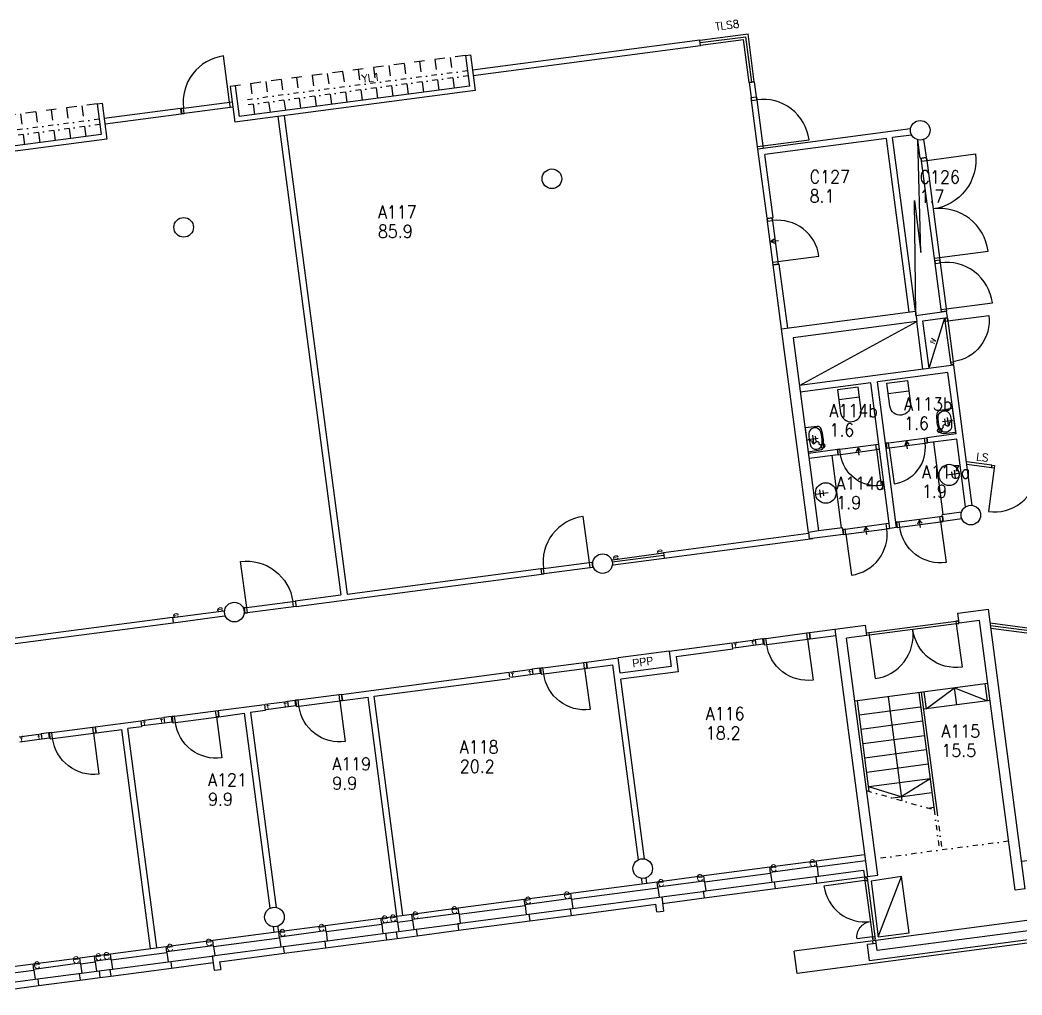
# Model space of a CAD drawing. Extents: x 8540 to 123584, y 9876 to 72527.
# Drawn here: x 72365 to 91785, y 20307 to 39197 of the extents above; entities that cross this region are included whole.
import ezdxf
from ezdxf.enums import TextEntityAlignment as Align

# ---------------------------------------------------------------- set-up
doc = ezdxf.new("R2010")
doc.units = 0
doc.header["$LTSCALE"] = 100
doc.header["$MEASUREMENT"] = 0
doc.linetypes.add('KP', pattern=[4, 2, -2])
doc.linetypes.add('PKL', pattern=[3, 1, -1, 0, -1])
for name, color, linetype in [('ART1100T0', 7, 'CONTINUOUS'), ('ART1100T3', 7, 'CONTINUOUS'), ('ART1100TB', 7, 'CONTINUOUS'), ('M00402', 7, 'CONTINUOUS'), ('M06001', 7, 'CONTINUOUS'), ('M06037', 8, 'CONTINUOUS'), ('M06041', 8, 'CONTINUOUS'), ('M06051', 3, 'CONTINUOUS'), ('M06080', 253, 'CONTINUOUS'), ('M06081', 8, 'CONTINUOUS')]:
    doc.layers.add(name, color=color, linetype=linetype)
doc.styles.add('S', font='ROMANS.shx', dxfattribs={"width": 0.8})
doc.styles.get("Standard").update_dxf_attribs({"font": 'simplex.shx'})

# ---------------------------------------------------------------- blocks, each defined once
blk = doc.blocks.new('AIOA_SAWC1')
at = {"layer": 'M06081'}
blk.add_line((250, -200), (250, 200), dxfattribs=at)
blk.add_lwpolyline([(50, 200), (500, 200, -1), (500, -200), (50, -200)], format="xyb", close=True, dxfattribs=at)
blk = doc.blocks.new('AIOA_SAVE1')
at = {"layer": 'M06081'}
for p, q in [((0, 0), (200, 0)), ((100, 75), (100, -75)), ((150, 50), (150, -50))]:
    blk.add_line(p, q, dxfattribs=at)
blk = doc.blocks.new('AIOA_SAVS1')
at = {"layer": 'M06081'}
blk.add_lwpolyline([(0, 0), (75, -43, 1), (136, -78, -1), (198, -113), (238, -137, 1.000186), (310, -178, 1.000186), (238, -137)], format="xyb", dxfattribs=at)
blk.add_blockref('AIOA_SAVE1', (0, 0), dxfattribs=at)
blk = doc.blocks.new('AIOA_PA11151S')
at = {"layer": 'M06081'}
for points in [[(0, -235), (233.504465, -230.487788, 0.350048), (305.602562, -170.874783, 0.111918), (306.134213, 170.656116, 0.350852), (233.992412, 230.479271), (0, 235)], [(58.106337, 107.884253, 0.074902), (57.037671, -92.42681, 0.996701), (292.962329, -92.42681, 0.074902), (291.893663, 107.884253, 0.873578)]]:
    blk.add_lwpolyline(points, format="xyb", close=True, dxfattribs=at)
blk.add_blockref('AIOA_SAVS1', (25, 0), dxfattribs=at)
blk = doc.blocks.new('AIOA_IKK-C')
at = {"layer": 'M06041', "linetype": 'ByBlock'}
for p, q in [((0, 0), (1000, 0)), ((0, -100), (1000, -100))]:
    blk.add_line(p, q, dxfattribs=at)
at = {"layer": 'M06037', "width": 0.9, "flags": 8}
for p in [(50, 0), (950, 0)]:
    blk.add_attdef('SARANA', text='', height=50, dxfattribs=at).set_placement(p, align=Align.MIDDLE)
at = {"layer": 'M06037', "width": 0.9}
for tag, p, flags in [('IKKKDI', (50, -700), 8), ('IKKNRO', (50, -850), 8), ('IKKYLE', (50, -1000), 9)]:
    blk.add_attdef(tag, p, '', height=125, dxfattribs=dict(at, flags=flags))
at = {"layer": 'M06041', "flags": 8}
blk.add_attdef('E', (0, 0), '', height=100, dxfattribs=at)
blk.add_attdef('E', text='', height=100, dxfattribs=at).set_placement((500, 0), align=Align.CENTER)
blk.add_attdef('E', text='', height=100, dxfattribs=at).set_placement((1000, 0), align=Align.RIGHT)
blk = doc.blocks.new('ALLAS')
at = {"layer": 'M06080'}
for p, q in [((-200, 3), (47, 3)), ((-110, 78), (-110, -72)), ((-54, 53), (-54, -47))]:
    blk.add_line(p, q, dxfattribs=at)
blk.add_circle((0, 0), 200, dxfattribs=at)
blk = doc.blocks.new('AIOA_IKK-B')
at = {"layer": 'M06041', "linetype": 'ByBlock'}
for p, q in [((0, 100), (1000, 100)), ((0, 0), (1000, 0))]:
    blk.add_line(p, q, dxfattribs=at)
at = {"layer": 'M06037', "width": 0.9}
for tag, p, flags in [('IKKYLE', (50, 875), 9), ('IKKNRO', (50, 725), 8), ('IKKKDI', (50, 575), 8)]:
    blk.add_attdef(tag, p, '', height=125, dxfattribs=dict(at, flags=flags))
at = {"layer": 'M06037', "width": 0.9, "flags": 8}
for p in [(50, 0), (950, 0)]:
    blk.add_attdef('SARANA', text='', height=50, dxfattribs=at).set_placement(p, align=Align.MIDDLE)
at = {"layer": 'M06041', "flags": 8}
blk.add_attdef('F', (0, 0), '', height=100, dxfattribs=at)
blk.add_attdef('F', text='', height=100, dxfattribs=at).set_placement((500, 0), align=Align.CENTER)
blk.add_attdef('F', text='', height=100, dxfattribs=at).set_placement((1000, 0), align=Align.RIGHT)
blk = doc.blocks.new('AIOA_HUONE')
at = {"layer": 'ART1100T0', "width": 0.9}
blk.add_attdef('HNENUM', (56, 73), '', height=250, dxfattribs=at)
at = {"layer": 'ART1100T3', "width": 0.9}
blk.add_attdef('HNEALA', (56, -302), '', height=250, dxfattribs=at)

msp = doc.modelspace()

# ---------------------------------------------------------------- linework, layer by layer
at = {"layer": 'M00402'}
msp.add_line((84948, 26970), (83957, 26839), dxfattribs=at)
msp.add_lwpolyline([(89730, 33475), (89702, 35698), (89827, 34691), (89766, 36877)], dxfattribs=at)
at = {"layer": 'M06001'}
for p, q in [((85543, 38808), (81136, 38228)), ((85557, 38699), (81151, 38119)), ((85557, 38699), (85543, 38808)), ((80998, 38513), (81097, 38526)), ((80998, 38513), (81076, 37918)), ((81097, 38526), (81188, 37832)), ((76437, 37912), (76529, 37218)), ((76536, 37925), (76615, 37331)), ((81076, 37918), (76615, 37331)), ((81188, 37832), (76529, 37218)), ((73860, 37573), (73959, 37586)), ((73860, 37573), (73938, 36978)), ((73959, 37586), (74050, 36892)), ((75475, 37483), (73998, 37289)), ((75475, 37483), (75489, 37374)), ((75489, 37374), (74012, 37180)), ((77364, 37328), (78584, 28058)), ((77483, 37344), (78703, 28074)), ((73938, 36978), (69476, 36391)), ((89625, 37087), (86668, 36697)), ((89158, 36904), (86802, 36594)), ((89601, 33540), (89158, 36904)), ((89647, 36968), (89277, 36920)), ((89720, 33555), (89277, 36920)), ((74050, 36892), (69390, 36279)), ((89813, 36522), (89766, 36877)), ((89932, 36538), (89886, 36886)), ((86844, 35357), (86668, 36697)), ((86963, 35372), (86802, 36594)), ((89813, 36522), (89932, 36538)), ((86844, 35357), (86963, 35372)), ((86963, 34455), (87082, 34470)), ((87126, 33213), (86963, 34455)), ((87245, 33229), (87082, 34470)), ((87126, 33213), (89720, 33555)), ((89720, 33555), (89746, 33356)), ((89730, 33475), (90325, 33554)), ((89865, 33372), (90341, 33435)), ((90341, 33435), (90325, 33554)), ((87645, 29271), (87126, 33213)), ((89746, 33356), (87351, 33041)), ((89867, 32434), (89746, 33356)), ((89986, 32450), (89865, 33372)), ((87351, 33041), (87844, 29297)), ((90462, 32513), (87472, 32119)), ((90820, 29794), (90462, 32513)), ((90350, 32367), (88984, 32187)), ((90507, 31177), (90350, 32367)), ((88855, 32170), (87489, 31990)), ((89227, 29348), (88855, 32170)), ((89356, 29365), (88984, 32187)), ((90507, 31177), (89944, 31103)), ((89957, 31004), (89944, 31103)), ((90520, 31078), (89957, 31004)), ((90693, 29766), (90520, 31078)), ((88209, 30874), (87646, 30800)), ((88222, 30775), (87659, 30701)), ((88222, 30775), (88209, 30874)), ((90613, 29662), (90241, 29613)), ((90258, 29484), (90241, 29613)), ((90619, 29532), (90258, 29484)), ((88308, 29359), (87844, 29297)), ((88324, 29230), (88308, 29359)), ((89356, 29365), (89227, 29348)), ((84838, 28882), (87648, 29252)), ((84852, 28773), (87732, 29152)), ((87844, 29297), (87645, 29271)), ((87645, 29271), (87662, 29142)), ((88324, 29230), (87662, 29142)), ((84838, 28882), (84852, 28773)), ((78703, 28074), (82458, 28568)), ((82458, 28568), (82473, 28459)), ((77714, 27833), (82473, 28459)), ((77699, 27942), (78584, 28058)), ((77699, 27942), (77714, 27833)), ((90545, 27706), (91135, 27784)), ((91849, 22361), (91135, 27784)), ((70561, 27002), (75320, 27629)), ((75320, 27629), (75334, 27519)), ((90571, 27508), (90545, 27706)), ((70575, 26893), (75334, 27519)), ((87665, 27327), (88161, 27393)), ((88161, 27393), (88751, 27470)), ((88161, 27393), (88791, 22604)), ((88777, 27272), (88751, 27470)), ((90963, 27560), (90571, 27508)), ((91651, 22335), (90963, 27560)), ((87681, 27208), (87665, 27327)), ((87681, 27208), (88176, 27274)), ((88777, 27272), (88385, 27220)), ((88989, 22630), (88385, 27220)), ((84948, 26970), (86168, 27130)), ((85083, 26866), (86184, 27011)), ((86184, 27011), (86168, 27130)), ((83342, 26758), (83957, 26839)), ((83996, 26542), (83957, 26839)), ((84948, 26970), (84988, 26672)), ((85083, 26866), (85122, 26569)), ((83358, 26639), (83342, 26758)), ((83358, 26639), (83854, 26704)), ((84351, 22927), (83854, 26704)), ((84988, 26672), (83996, 26542)), ((78588, 26132), (81845, 26561)), ((79229, 26096), (81861, 26442)), ((81858, 26462), (81845, 26561)), ((85122, 26569), (84012, 26423)), ((84470, 22943), (84012, 26423)), ((78614, 26015), (78598, 26134)), ((78614, 26015), (79110, 26080)), ((79668, 21837), (79110, 26080)), ((79787, 21852), (79229, 26096)), ((76220, 25699), (76204, 25818)), ((76220, 25699), (76715, 25765)), ((77213, 21988), (76715, 25765)), ((73824, 25505), (74707, 25621)), ((73840, 25386), (73824, 25505)), ((73840, 25386), (74336, 25451)), ((74894, 21208), (74336, 25451)), ((74722, 25502), (74455, 25467)), ((75013, 21224), (74455, 25467)), ((74707, 25621), (74722, 25502)), ((87798, 22907), (88735, 23030)), ((92012, 22921), (91779, 22890)), ((85617, 22620), (86896, 22788)), ((86912, 22669), (86896, 22788)), ((87788, 22603), (88715, 22725)), ((87814, 22788), (87798, 22907)), ((87814, 22788), (88751, 22911)), ((87814, 22788), (87837, 22609)), ((88715, 22725), (88732, 22596)), ((84427, 22463), (84413, 22568)), ((84516, 22475), (84503, 22579)), ((85633, 22501), (85617, 22620)), ((85633, 22501), (86912, 22669)), ((86912, 22669), (86935, 22491)), ((87788, 22603), (87805, 22474)), ((87805, 22474), (88732, 22596)), ((88732, 22596), (88791, 22604)), ((88791, 22604), (88989, 22630)), ((83039, 22280), (84715, 22501)), ((83055, 22161), (84730, 22382)), ((84730, 22382), (84715, 22501)), ((84730, 22382), (84754, 22203)), ((85606, 22316), (86985, 22497)), ((85623, 22187), (87002, 22368)), ((85633, 22501), (85656, 22322)), ((86985, 22497), (87002, 22368)), ((91849, 22361), (91651, 22335)), ((80858, 21993), (82137, 22162)), ((82153, 22043), (82137, 22162)), ((83029, 21976), (84803, 22210)), ((83055, 22161), (83039, 22280)), ((83055, 22161), (83078, 21983)), ((84803, 22210), (84840, 21932)), ((85606, 22316), (85623, 22187)), ((80874, 21874), (80858, 21993)), ((80874, 21874), (82153, 22043)), ((82153, 22043), (82176, 21864)), ((83029, 21976), (83046, 21847)), ((83046, 21847), (84691, 22064)), ((84711, 21915), (84691, 22064)), ((78280, 21654), (79361, 21796)), ((79377, 21677), (79361, 21796)), ((79668, 21837), (79956, 21874)), ((79684, 21718), (79668, 21837)), ((79684, 21718), (79971, 21755)), ((79971, 21755), (79956, 21874)), ((79971, 21755), (79995, 21577)), ((80848, 21689), (82226, 21871)), ((80874, 21874), (80897, 21696)), ((82226, 21871), (82243, 21742)), ((84711, 21915), (84840, 21932)), ((91929, 21756), (88954, 21365)), ((77289, 21523), (77275, 21628)), ((77378, 21535), (77364, 21640)), ((78296, 21535), (78280, 21654)), ((78296, 21535), (79377, 21677)), ((79377, 21677), (79400, 21499)), ((79658, 21533), (80044, 21583)), ((79684, 21718), (79707, 21539)), ((80044, 21583), (80061, 21455)), ((80848, 21689), (80865, 21560)), ((80865, 21560), (82243, 21742)), ((91955, 21558), (88980, 21166)), ((76099, 21367), (77378, 21535)), ((76115, 21248), (76099, 21367)), ((76115, 21248), (77394, 21416)), ((77394, 21416), (77378, 21535)), ((77394, 21416), (77417, 21238)), ((78270, 21350), (79450, 21505)), ((78287, 21221), (79467, 21376)), ((78296, 21535), (78319, 21356)), ((79450, 21505), (79467, 21376)), ((79658, 21533), (79675, 21404)), ((79658, 21533), (79675, 21404)), ((79675, 21404), (80061, 21455)), ((88954, 21365), (87368, 21156)), ((92417, 21382), (87425, 20724)), ((92151, 21407), (88830, 20970)), ((88980, 21166), (88954, 21365)), ((74116, 21106), (75197, 21248)), ((75212, 21129), (75197, 21248)), ((76089, 21063), (77467, 21244)), ((76115, 21248), (76138, 21069)), ((77467, 21244), (77484, 21115)), ((78270, 21350), (78287, 21221)), ((88962, 21305), (88789, 21282)), ((88830, 20970), (88789, 21282)), ((88903, 21297), (88895, 21357)), ((73521, 21027), (73809, 21065)), ((73537, 20908), (73521, 21027)), ((73824, 20946), (73809, 21065)), ((74132, 20987), (74116, 21106)), ((74132, 20987), (75212, 21129)), ((74132, 20987), (74155, 20808)), ((75212, 21129), (75236, 20950)), ((76089, 21063), (76125, 20785)), ((76234, 20951), (77484, 21115)), ((87425, 20724), (87368, 21156)), ((71340, 20740), (72619, 20909)), ((71356, 20621), (72635, 20790)), ((72635, 20790), (72619, 20909)), ((72635, 20790), (72658, 20611)), ((73537, 20908), (73824, 20946)), ((73537, 20908), (73560, 20730)), ((73824, 20946), (73848, 20768)), ((74106, 20802), (75286, 20957)), ((74106, 20802), (74123, 20673)), ((74123, 20673), (75303, 20828)), ((75286, 20957), (75303, 20828)), ((76125, 20785), (76254, 20802)), ((76234, 20951), (76254, 20802)), ((71330, 20436), (72708, 20618)), ((72708, 20618), (72725, 20489)), ((73511, 20723), (73898, 20774)), ((73511, 20723), (73528, 20594)), ((73528, 20594), (73914, 20645)), ((73898, 20774), (73914, 20645)), ((71347, 20307), (72725, 20489))]:
    msp.add_line(p, q, dxfattribs=at)
at = {"layer": 'M06001', "linetype": 'KP'}
msp.add_line((76536, 37925), (76437, 37912), dxfattribs=at)
at = {"layer": 'M06001'}
for points in [[(86498, 37986), (86597, 37999)], [(86498, 37986), (86536, 37699)], [(86597, 37999), (86635, 37712)], [(86536, 37699), (86635, 37712)], [(76204, 25818), (77101, 25937), (77117, 25818), (76834, 25780), (77331, 22003)]]:
    msp.add_lwpolyline(points, dxfattribs=at)
for centre in [(89813, 37061), (82674, 36121), (75536, 35181), (90794, 29605), (83656, 28665), (76518, 27726), (84434, 22756), (77296, 21817)]:
    msp.add_circle(centre, 190, dxfattribs=at)
at = {"layer": 'M06037'}
for p, q in [((89986, 32450), (90291, 33428)), ((87472, 32119), (89746, 33356)), ((91123, 26340), (88546, 26001)), ((89927, 25850), (90479, 26255)), ((90479, 26255), (91117, 26007)), ((90522, 25928), (90479, 26255)), ((91117, 26007), (91074, 26334)), ((89190, 26086), (89455, 24072)), ((89785, 26164), (90084, 23894)), ((89834, 26171), (90136, 23879)), ((89884, 26177), (89927, 25850)), ((88826, 24251), (88595, 26007)), ((89821, 25886), (88632, 25730)), ((91166, 26013), (89878, 25843)), ((89858, 25609), (88668, 25452)), ((89895, 25331), (88705, 25175)), ((89931, 25054), (88741, 24897)), ((89968, 24776), (88778, 24619)), ((90004, 24498), (88814, 24342)), ((90004, 24498), (89446, 24143)), ((89446, 24143), (88814, 24342)), ((90041, 24221), (89283, 24121)), ((89963, 23928), (90077, 23943)), ((89001, 21431), (89452, 22600))]:
    msp.add_line(p, q, dxfattribs=at)
at = {"layer": 'M06037', "linetype": 'PKL'}
for p, q in [((88774, 24266), (90136, 23879)), ((90084, 23894), (90187, 23110)), ((90136, 23879), (90237, 23117)), ((91525, 23287), (88948, 22947))]:
    msp.add_line(p, q, dxfattribs=at)
at = {"layer": 'M06037'}
msp.add_lwpolyline([(89001, 21431), (89596, 21510), (89452, 22600), (88862, 22511)], close=True, dxfattribs=at)
at = {"layer": 'M06041'}
for p, q in [((85543, 38808), (86475, 38931)), ((85549, 38759), (86432, 38875)), ((86548, 37993), (86432, 38875)), ((86597, 37999), (86475, 38931)), ((85556, 38709), (86388, 38819)), ((86498, 37986), (86388, 38819)), ((86597, 37999), (86498, 37986)), ((91203, 30572), (90709, 30637)), ((91197, 30523), (90716, 30586)), ((84846, 28822), (83844, 28690)), ((91170, 27517), (93677, 27187)), ((91177, 27466), (93671, 27137)), ((91184, 27414), (93664, 27088)), ((86896, 22788), (87798, 22907)), ((84715, 22501), (85617, 22620)), ((87002, 22368), (87805, 22474)), ((82137, 22162), (83039, 22280)), ((84820, 22081), (85623, 22187)), ((79956, 21874), (80858, 21993)), ((79361, 21796), (79668, 21837)), ((82243, 21742), (83046, 21847)), ((77378, 21535), (78280, 21654)), ((80061, 21455), (80865, 21560)), ((75197, 21248), (76099, 21367)), ((79467, 21376), (79675, 21404)), ((77484, 21115), (78287, 21221)), ((72619, 20909), (73521, 21027)), ((73809, 21065), (74116, 21106)), ((75303, 20828), (76106, 20934)), ((72725, 20489), (73528, 20594)), ((73914, 20645), (74123, 20673))]:
    msp.add_line(p, q, dxfattribs=at)
at = {"layer": 'M06041', "linetype": 'PKL'}
for p, q in [((81037, 38215), (76576, 37628)), ((81050, 38116), (76589, 37529)), ((73899, 37276), (69437, 36688)), ((73912, 37176), (69450, 36589))]:
    msp.add_line(p, q, dxfattribs=at)
at = {"layer": 'M06051', "linetype": 'ByBlock'}
for p, q in [((86641, 37702), (86537, 37689)), ((86668, 36697), (86537, 37689)), ((86537, 37689), (86544, 37639)), ((86641, 37702), (86772, 36711)), ((86648, 37653), (86641, 37702)), ((75485, 37484), (76476, 37615)), ((75535, 37491), (75485, 37484)), ((75485, 37484), (75499, 37380)), ((76490, 37511), (75499, 37380)), ((75548, 37387), (75535, 37491)), ((76427, 37608), (76476, 37615)), ((76441, 37504), (76427, 37608)), ((76490, 37511), (76441, 37504)), ((76476, 37615), (76490, 37511)), ((86544, 37639), (86648, 37653)), ((75499, 37380), (75548, 37387)), ((86661, 36747), (86765, 36761)), ((86668, 36697), (86661, 36747)), ((86772, 36711), (86668, 36697)), ((86765, 36761), (86772, 36711)), ((90095, 34532), (89834, 36515)), ((89933, 36528), (90194, 34545)), ((86963, 34455), (86846, 35347)), ((86945, 35360), (87062, 34468)), ((90226, 33541), (90095, 34532)), ((90194, 34545), (90325, 33554)), ((90343, 33420), (90293, 33413)), ((90411, 32521), (90293, 33413)), ((90293, 33413), (90300, 33364)), ((90343, 33420), (90460, 32527)), ((90349, 33370), (90343, 33420)), ((90300, 33364), (90349, 33370)), ((90404, 32571), (90454, 32577)), ((90411, 32521), (90404, 32571)), ((90460, 32527), (90411, 32521)), ((90454, 32577), (90460, 32527)), ((89151, 30998), (89944, 31103)), ((88209, 30874), (89002, 30979)), ((88222, 30775), (89015, 30880)), ((89164, 30899), (89957, 31004)), ((91203, 30572), (91197, 30523)), ((91197, 30523), (91203, 30572)), ((91246, 30516), (91197, 30523)), ((91203, 30572), (91253, 30566)), ((91253, 30566), (91246, 30516)), ((89352, 29466), (90245, 29583)), ((88311, 29329), (89204, 29446)), ((88324, 29230), (89217, 29347)), ((89366, 29367), (90258, 29484)), ((82459, 28563), (83451, 28694)), ((82509, 28570), (82459, 28563)), ((82459, 28563), (82473, 28459)), ((83464, 28590), (82473, 28459)), ((82522, 28466), (82509, 28570)), ((83401, 28687), (83451, 28694)), ((83415, 28583), (83401, 28687)), ((83464, 28590), (83415, 28583)), ((83451, 28694), (83464, 28590)), ((82473, 28459), (82522, 28466)), ((76709, 27806), (77700, 27937)), ((76758, 27813), (76709, 27806)), ((76709, 27806), (76722, 27702)), ((77714, 27833), (76722, 27702)), ((76772, 27709), (76758, 27813)), ((77651, 27930), (77700, 27937)), ((77664, 27826), (77651, 27930)), ((77714, 27833), (77664, 27826)), ((77700, 27937), (77714, 27833)), ((76722, 27702), (76772, 27709)), ((88770, 27322), (90555, 27556)), ((90561, 27507), (88777, 27272)), ((90555, 27556), (90505, 27550)), ((90505, 27550), (90512, 27500)), ((90512, 27500), (90561, 27507)), ((90561, 27507), (90555, 27556)), ((86773, 27210), (87665, 27327)), ((86822, 27216), (86773, 27210)), ((86773, 27210), (86788, 27091)), ((86788, 27091), (87681, 27208)), ((86838, 27097), (86822, 27216)), ((87615, 27321), (87665, 27327)), ((87631, 27202), (87615, 27321)), ((87681, 27208), (87631, 27202)), ((87665, 27327), (87681, 27208)), ((88770, 27322), (88820, 27328)), ((88777, 27272), (88770, 27322)), ((88826, 27278), (88777, 27272)), ((88820, 27328), (88826, 27278)), ((86788, 27091), (86838, 27097)), ((82450, 26641), (83342, 26758)), ((82500, 26647), (82450, 26641)), ((82450, 26641), (82466, 26522)), ((82466, 26522), (83358, 26639)), ((82515, 26528), (82500, 26647)), ((83293, 26752), (83342, 26758)), ((83308, 26633), (83293, 26752)), ((83358, 26639), (83308, 26633)), ((83342, 26758), (83358, 26639)), ((82466, 26522), (82515, 26528)), ((77706, 26016), (78598, 26134)), ((78549, 26127), (78598, 26134)), ((78564, 26008), (78549, 26127)), ((78598, 26134), (78614, 26015)), ((77755, 26023), (77706, 26016)), ((77706, 26016), (77722, 25897)), ((77722, 25897), (78614, 26015)), ((77722, 25897), (77771, 25904)), ((77771, 25904), (77755, 26023)), ((78614, 26015), (78564, 26008)), ((75312, 25701), (76204, 25818)), ((75361, 25707), (75312, 25701)), ((75312, 25701), (75327, 25582)), ((75327, 25582), (76220, 25699)), ((75377, 25588), (75361, 25707)), ((76154, 25812), (76204, 25818)), ((76170, 25693), (76154, 25812)), ((76220, 25699), (76170, 25693)), ((76204, 25818), (76220, 25699)), ((72932, 25388), (73824, 25505)), ((73775, 25499), (73824, 25505)), ((73790, 25380), (73775, 25499)), ((73824, 25505), (73840, 25386)), ((75327, 25582), (75377, 25588)), ((72982, 25394), (72932, 25388)), ((72932, 25388), (72948, 25269)), ((72948, 25269), (73840, 25386)), ((72948, 25269), (72997, 25275)), ((72997, 25275), (72982, 25394)), ((73840, 25386), (73790, 25380)), ((88784, 22578), (88735, 22571)), ((88735, 22571), (88892, 21382)), ((88735, 22571), (88741, 22522)), ((88741, 22522), (88791, 22528)), ((88784, 22578), (88941, 21388)), ((88791, 22528), (88784, 22578)), ((88885, 21431), (88935, 21438)), ((88892, 21382), (88885, 21431)), ((88941, 21388), (88892, 21382)), ((88935, 21438), (88941, 21388))]:
    msp.add_line(p, q, dxfattribs=at)
at = {"layer": 'M06051'}
for p, q in [((86982, 34952), (86920, 34903)), ((87065, 34922), (86920, 34903)), ((86920, 34903), (86993, 34872)), ((88581, 30839), (88608, 30911)), ((88627, 30766), (88608, 30911)), ((88608, 30911), (88652, 30848)), ((89522, 30963), (89549, 31035)), ((89549, 31035), (89594, 30972)), ((89568, 30890), (89549, 31035)), ((88728, 29299), (88760, 29371)), ((88779, 29226), (88760, 29371)), ((88760, 29371), (88809, 29310)), ((89769, 29436), (89801, 29508)), ((89820, 29363), (89801, 29508)), ((89801, 29508), (89850, 29447)), ((86763, 27209), (86614, 27189)), ((86614, 27189), (86627, 27090)), ((86776, 27109), (86763, 27209)), ((86627, 27090), (86776, 27109)), ((82440, 26639), (82291, 26620)), ((82291, 26620), (82304, 26521)), ((82453, 26540), (82440, 26639)), ((82304, 26521), (82453, 26540)), ((77696, 26015), (77547, 25995)), ((77547, 25995), (77560, 25896)), ((77560, 25896), (77709, 25916)), ((77709, 25916), (77696, 26015)), ((75302, 25700), (75153, 25680)), ((75153, 25680), (75166, 25581)), ((75315, 25600), (75302, 25700)), ((75166, 25581), (75315, 25600)), ((72922, 25386), (72773, 25367)), ((72773, 25367), (72787, 25268)), ((72787, 25268), (72935, 25287)), ((72935, 25287), (72922, 25386))]:
    msp.add_line(p, q, dxfattribs=at)
at = {"layer": 'M06051', "linetype": 'ByBlock'}
for points in [[(76427, 37608), (76309, 38501, 0.414214), (75535, 37491, 0.671351)], [(86765, 36761), (87658, 36878, 0.414214), (86648, 37653, 0.671351)], [(89940, 36478), (90882, 36602, -0.414214), (90064, 35537, -0.671351)], [(90188, 34595), (91130, 34719, 0.414214), (90064, 35537, 0.671351)], [(87056, 34517), (87849, 34622, 0.414214), (86951, 35310, 0.671351)], [(90318, 33603), (91211, 33721, 0.414214), (90201, 34495, 0.671351)], [(90349, 33370), (91142, 33475, -0.414214), (90454, 32577, -0.671351)], [(89213, 30906), (89305, 30212, 0.414214), (89907, 30997, 0.671351)], [(88965, 30873), (89057, 30179, -0.414214), (88271, 30782, -0.671351)], [(91246, 30516), (91135, 29673, 0.414214), (92089, 30405, 0.671351)], [(83401, 28687), (83283, 29580, 0.414214), (82509, 28570, 0.671351)], [(88374, 29236), (88478, 28443, 0.414214), (89167, 29341, 0.671351)], [(90208, 29478), (90313, 28685, -0.414214), (89415, 29373, -0.671351)], [(76758, 27813), (76641, 28705, -0.414214), (77651, 27930, -0.671351)], [(88826, 27278), (88937, 26436, 0.414214), (89669, 27389, 0.671351)], [(90512, 27500), (90623, 26658, -0.414214), (89669, 27389, -0.671351)], [(87631, 27202), (87735, 26409, -0.414214), (86838, 27097, -0.671351)], [(83308, 26633), (83413, 25840, -0.414214), (82515, 26528, -0.671351)], [(78564, 26008), (78669, 25215, -0.414214), (77771, 25904, -0.671351)], [(76170, 25693), (76274, 24900, -0.414214), (75377, 25588, -0.671351)], [(73790, 25380), (73895, 24586, -0.414214), (72997, 25275, -0.671351)], [(88741, 22522), (87948, 22417, 0.414214), (88846, 21729, 0.671351)], [(88885, 21431), (88588, 21392, -0.414214), (88846, 21729, -0.671351)]]:
    msp.add_lwpolyline(points, format="xyb", dxfattribs=at)
for points in [[(89834, 36515), (89841, 36465), (89940, 36478), (89933, 36528)], [(86846, 35347), (86852, 35297), (86951, 35310), (86945, 35360)], [(90095, 34532), (90089, 34582), (90188, 34595), (90194, 34545)], [(86963, 34455), (86957, 34504), (87056, 34517), (87062, 34468)], [(90095, 34532), (90102, 34482), (90201, 34495), (90194, 34545)], [(90226, 33541), (90219, 33590), (90318, 33603), (90325, 33554)], [(89957, 31004), (89907, 30997), (89894, 31096), (89944, 31103)], [(88222, 30775), (88271, 30782), (88258, 30881), (88209, 30874)], [(89015, 30880), (88965, 30873), (88952, 30972), (89002, 30979)], [(89164, 30899), (89213, 30906), (89200, 31005), (89151, 30998)], [(90258, 29484), (90208, 29478), (90195, 29577), (90245, 29583)], [(88324, 29230), (88374, 29236), (88361, 29335), (88311, 29329)], [(89217, 29347), (89167, 29341), (89154, 29440), (89204, 29446)], [(89366, 29367), (89415, 29373), (89402, 29472), (89352, 29466)]]:
    msp.add_lwpolyline(points, close=True, dxfattribs=at)
at = {"layer": 'M06080', "linetype": 'KP'}
for p, q in [((80998, 38513), (76536, 37925)), ((80700, 38474), (80779, 37879)), ((79213, 38278), (79292, 37683)), ((79511, 38317), (79589, 37722)), ((79808, 38356), (79887, 37761)), ((80106, 38395), (80184, 37800)), ((80403, 38434), (80481, 37840)), ((77726, 38082), (77804, 37487)), ((78024, 38121), (78102, 37526)), ((78321, 38160), (78399, 37565)), ((78618, 38200), (78697, 37605)), ((78916, 38239), (78994, 37644)), ((76834, 37965), (76912, 37370)), ((77131, 38004), (77210, 37409)), ((77429, 38043), (77507, 37448)), ((73860, 37573), (69398, 36986)), ((73265, 37495), (73343, 36900)), ((73562, 37534), (73640, 36939)), ((72372, 37377), (72451, 36782)), ((72670, 37416), (72748, 36821)), ((72967, 37456), (73046, 36861))]:
    msp.add_line(p, q, dxfattribs=at)
at = {"layer": 'M06080'}
for p, q in [((90258, 29615), (90074, 31019)), ((88290, 29356), (88105, 30760))]:
    msp.add_line(p, q, dxfattribs=at)

# ---------------------------------------------------------------- block references
at = {"layer": 'ART1100TB'}
for p, values in [((87614, 35963), {'HNENUM': 'C127', 'HNEALA': '8.1'}), ((89744, 35958), {'HNENUM': 'C126', 'HNEALA': '1.7'}), ((79245, 35279), {'HNENUM': 'A117', 'HNEALA': '85.9'}), ((89444, 31561), {'HNENUM': 'A113b', 'HNEALA': '1.6'}), ((87997, 31432), {'HNENUM': 'A114b', 'HNEALA': '1.6'}), ((89791, 30244), {'HNENUM': 'A113a', 'HNEALA': '1.9'}), ((88132, 30025), {'HNENUM': 'A114a', 'HNEALA': '1.9'}), ((85601, 25561), {'HNENUM': 'A116', 'HNEALA': '18.2'}), ((90168, 25221), {'HNENUM': 'A115', 'HNEALA': '15.5'}), ((80833, 24915), {'HNENUM': 'A118', 'HNEALA': '20.2'}), ((78361, 24587), {'HNENUM': 'A119', 'HNEALA': '9.9'}), ((75953, 24277), {'HNENUM': 'A121', 'HNEALA': '9.9'})]:
    msp.add_blockref('AIOA_HUONE', p, dxfattribs=at).add_auto_attribs(values)
at = {"layer": 'M06041'}
ref = msp.add_blockref('AIOA_IKK-C', (83848, 28741), dxfattribs=dict(at, rotation=7.499999999999999))
ref.add_attrib('E', 'e', dxfattribs={"height": 100, "rotation": 7.5, "width": 1.8, "flags": 2}).set_placement((84839, 28872), align=Align.RIGHT)
ref.add_attrib('E', 'e', (83848, 28741), dxfattribs={"height": 100, "rotation": 7.5, "width": 1.8, "flags": 2})
ref.add_attrib('E', 'e', dxfattribs={"height": 0.18, "rotation": 7.5, "width": 2.7, "flags": 2}).set_placement((84839, 28872), align=Align.CENTER)
ref = msp.add_blockref('AIOA_IKK-C', (75321, 27619), dxfattribs=dict(at, rotation=7.499999999999999))
ref.add_attrib('E', 'e', dxfattribs={"height": 100, "rotation": 7.5, "width": 1.8, "flags": 2}).set_placement((76313, 27749), align=Align.RIGHT)
ref.add_attrib('E', 'e', (75321, 27619), dxfattribs={"height": 100, "rotation": 7.5, "width": 1.8, "flags": 2})
ref.add_attrib('E', 'e', dxfattribs={"height": 0.18, "rotation": 7.5, "width": 2.7, "flags": 2}).set_placement((76313, 27749), align=Align.CENTER)
ref = msp.add_blockref('AIOA_IKK-B', (86201, 27034), dxfattribs=dict(at, xscale=0.43, zscale=0.43, rotation=7.499999999999999))
ref.add_attrib('F', 'f', dxfattribs={"height": 100, "rotation": 7.5, "width": 1.8, "flags": 2}).set_placement((86627, 27090), align=Align.RIGHT)
ref.add_attrib('F', 'f', (86201, 27034), dxfattribs={"height": 100, "rotation": 7.5, "width": 1.8, "flags": 2})
ref.add_attrib('F', 'f', dxfattribs={"height": 0.18, "rotation": 7.5, "width": 2.7, "flags": 2}).set_placement((86627, 27090), align=Align.CENTER)
ref = msp.add_blockref('AIOA_IKK-B', (81878, 26465), dxfattribs=dict(at, xscale=0.43, zscale=0.43, rotation=7.499999999999999))
ref.add_attrib('F', 'f', dxfattribs={"height": 100, "rotation": 7.5, "width": 1.8, "flags": 2}).set_placement((82304, 26521), align=Align.RIGHT)
ref.add_attrib('F', 'f', (81878, 26465), dxfattribs={"height": 100, "rotation": 7.5, "width": 1.8, "flags": 2})
ref.add_attrib('F', 'f', dxfattribs={"height": 0.18, "rotation": 7.5, "width": 2.7, "flags": 2}).set_placement((82304, 26521), align=Align.CENTER)
ref = msp.add_blockref('AIOA_IKK-B', (77134, 25840), dxfattribs=dict(at, xscale=0.43, zscale=0.43, rotation=7.499999999999999))
ref.add_attrib('F', 'f', dxfattribs={"height": 100, "rotation": 7.5, "width": 1.8, "flags": 2}).set_placement((77560, 25896), align=Align.RIGHT)
ref.add_attrib('F', 'f', (77134, 25840), dxfattribs={"height": 100, "rotation": 7.5, "width": 1.8, "flags": 2})
ref.add_attrib('F', 'f', dxfattribs={"height": 0.18, "rotation": 7.5, "width": 2.7, "flags": 2}).set_placement((77560, 25896), align=Align.CENTER)
ref = msp.add_blockref('AIOA_IKK-B', (74740, 25525), dxfattribs=dict(at, xscale=0.43, zscale=0.43, rotation=7.499999999999999))
ref.add_attrib('F', 'f', dxfattribs={"height": 100, "rotation": 7.5, "width": 1.8, "flags": 2}).set_placement((75166, 25581), align=Align.RIGHT)
ref.add_attrib('F', 'f', (74740, 25525), dxfattribs={"height": 100, "rotation": 7.5, "width": 1.8, "flags": 2})
ref.add_attrib('F', 'f', dxfattribs={"height": 0.18, "rotation": 7.5, "width": 2.7, "flags": 2}).set_placement((75166, 25581), align=Align.CENTER)
ref = msp.add_blockref('AIOA_IKK-B', (72360, 25212), dxfattribs=dict(at, xscale=0.43, zscale=0.43, rotation=7.499999999999999))
ref.add_attrib('F', 'f', dxfattribs={"height": 100, "rotation": 7.5, "width": 1.8, "flags": 2}).set_placement((72787, 25268), align=Align.RIGHT)
ref.add_attrib('F', 'f', (72360, 25212), dxfattribs={"height": 100, "rotation": 7.5, "width": 1.8, "flags": 2})
ref.add_attrib('F', 'f', dxfattribs={"height": 0.18, "rotation": 7.5, "width": 2.7, "flags": 2}).set_placement((72787, 25268), align=Align.CENTER)
ref = msp.add_blockref('AIOA_IKK-C', (86909, 22689), dxfattribs=dict(at, xscale=0.9, yscale=2, zscale=0.9, rotation=7.499999999999999))
ref.add_attrib('E', 'e', dxfattribs={"height": 200, "rotation": 7.5, "width": 0.9, "flags": 2}).set_placement((87801, 22806), align=Align.RIGHT)
ref.add_attrib('E', 'e', (86909, 22689), dxfattribs={"height": 200, "rotation": 7.5, "width": 0.9, "flags": 2})
ref.add_attrib('E', 'e', dxfattribs={"height": 0.18, "rotation": 7.5, "width": 1.35, "flags": 2}).set_placement((87801, 22806), align=Align.CENTER)
ref = msp.add_blockref('AIOA_IKK-C', (84728, 22402), dxfattribs=dict(at, xscale=0.9, yscale=2, zscale=0.9, rotation=7.499999999999999))
ref.add_attrib('E', 'e', dxfattribs={"height": 200, "rotation": 7.5, "width": 0.9, "flags": 2}).set_placement((85620, 22519), align=Align.RIGHT)
ref.add_attrib('E', 'e', (84728, 22402), dxfattribs={"height": 200, "rotation": 7.5, "width": 0.9, "flags": 2})
ref.add_attrib('E', 'e', dxfattribs={"height": 0.18, "rotation": 7.5, "width": 1.35, "flags": 2}).set_placement((85620, 22519), align=Align.CENTER)
ref = msp.add_blockref('AIOA_IKK-C', (82150, 22062), dxfattribs=dict(at, xscale=0.9, yscale=2, zscale=0.9, rotation=7.499999999999999))
ref.add_attrib('E', 'e', dxfattribs={"height": 200, "rotation": 7.5, "width": 0.9, "flags": 2}).set_placement((83042, 22180), align=Align.RIGHT)
ref.add_attrib('E', 'e', (82150, 22062), dxfattribs={"height": 200, "rotation": 7.5, "width": 0.9, "flags": 2})
ref.add_attrib('E', 'e', dxfattribs={"height": 0.18, "rotation": 7.5, "width": 1.35, "flags": 2}).set_placement((83042, 22180), align=Align.CENTER)
ref = msp.add_blockref('AIOA_IKK-C', (79969, 21775), dxfattribs=dict(at, xscale=0.9, yscale=2, zscale=0.9, rotation=7.499999999999999))
ref.add_attrib('E', 'e', dxfattribs={"height": 200, "rotation": 7.5, "width": 0.9, "flags": 2}).set_placement((80861, 21893), align=Align.RIGHT)
ref.add_attrib('E', 'e', (79969, 21775), dxfattribs={"height": 200, "rotation": 7.5, "width": 0.9, "flags": 2})
ref.add_attrib('E', 'e', dxfattribs={"height": 0.18, "rotation": 7.5, "width": 1.35, "flags": 2}).set_placement((80861, 21893), align=Align.CENTER)
ref = msp.add_blockref('AIOA_IKK-C', (79374, 21697), dxfattribs=dict(at, xscale=0.3, yscale=2, zscale=0.3, rotation=7.499999999999999))
ref.add_attrib('E', 'e', dxfattribs={"height": 200, "rotation": 7.5, "width": 0.9, "flags": 2}).set_placement((79671, 21736), align=Align.RIGHT)
ref.add_attrib('E', 'e', (79374, 21697), dxfattribs={"height": 200, "rotation": 7.5, "width": 0.9, "flags": 2})
ref.add_attrib('E', 'e', dxfattribs={"height": 0.18, "rotation": 7.5, "width": 1.35, "flags": 2}).set_placement((79671, 21736), align=Align.CENTER)
ref = msp.add_blockref('AIOA_IKK-C', (77391, 21436), dxfattribs=dict(at, xscale=0.9, yscale=2, zscale=0.9, rotation=7.499999999999999))
ref.add_attrib('E', 'e', dxfattribs={"height": 200, "rotation": 7.5, "width": 0.9, "flags": 2}).set_placement((78283, 21553), align=Align.RIGHT)
ref.add_attrib('E', 'e', (77391, 21436), dxfattribs={"height": 200, "rotation": 7.5, "width": 0.9, "flags": 2})
ref.add_attrib('E', 'e', dxfattribs={"height": 0.18, "rotation": 7.5, "width": 1.35, "flags": 2}).set_placement((78283, 21553), align=Align.CENTER)
ref = msp.add_blockref('AIOA_IKK-C', (75210, 21149), dxfattribs=dict(at, xscale=0.9, yscale=2, zscale=0.9, rotation=7.499999999999999))
ref.add_attrib('E', 'e', dxfattribs={"height": 200, "rotation": 7.5, "width": 0.9, "flags": 2}).set_placement((76102, 21266), align=Align.RIGHT)
ref.add_attrib('E', 'e', (75210, 21149), dxfattribs={"height": 200, "rotation": 7.5, "width": 0.9, "flags": 2})
ref.add_attrib('E', 'e', dxfattribs={"height": 0.18, "rotation": 7.5, "width": 1.35, "flags": 2}).set_placement((76102, 21266), align=Align.CENTER)
ref = msp.add_blockref('AIOA_IKK-C', (72632, 20809), dxfattribs=dict(at, xscale=0.9, yscale=2, zscale=0.9, rotation=7.499999999999999))
ref.add_attrib('E', 'e', dxfattribs={"height": 200, "rotation": 7.5, "width": 0.9, "flags": 2}).set_placement((73524, 20927), align=Align.RIGHT)
ref.add_attrib('E', 'e', (72632, 20809), dxfattribs={"height": 200, "rotation": 7.5, "width": 0.9, "flags": 2})
ref.add_attrib('E', 'e', dxfattribs={"height": 0.18, "rotation": 7.5, "width": 1.35, "flags": 2}).set_placement((73524, 20927), align=Align.CENTER)
ref = msp.add_blockref('AIOA_IKK-C', (73822, 20966), dxfattribs=dict(at, xscale=0.3, yscale=2, zscale=0.3, rotation=7.499999999999999))
ref.add_attrib('E', 'e', dxfattribs={"height": 200, "rotation": 7.5, "width": 0.9, "flags": 2}).set_placement((74119, 21005), align=Align.RIGHT)
ref.add_attrib('E', 'e', (73822, 20966), dxfattribs={"height": 200, "rotation": 7.5, "width": 0.9, "flags": 2})
ref.add_attrib('E', 'e', dxfattribs={"height": 0.18, "rotation": 7.5, "width": 1.35, "flags": 2}).set_placement((74119, 21005), align=Align.CENTER)
at = {"layer": 'M06080', "xscale": -1, "rotation": 7.500000001125313}
msp.add_blockref('ALLAS', (90372, 30383), dxfattribs=at)
at = {"layer": 'M06080', "rotation": 7.499999999999999}
msp.add_blockref('ALLAS', (87983, 30033), dxfattribs=at)
at = {"layer": 'M06081', "xscale": -1}
for name, p, rotation in [('AIOA_SAWC1', (88403, 32110), 97.50000000119206), ('AIOA_PA11151S', (90466, 31441), 7.500000001723476)]:
    msp.add_blockref(name, p, dxfattribs=dict(at, rotation=rotation))
at = {"layer": 'M06081'}
for name, p, rotation in [('AIOA_SAWC1', (89360, 32236), 277.5), ('AIOA_PA11151S', (87611, 31065), 7.499999999999999)]:
    msp.add_blockref(name, p, dxfattribs=dict(at, rotation=rotation))

# ---------------------------------------------------------------- texts
at = {"layer": 'M00402', "style": 'S'}
msp.add_text('PPP', height=150, rotation=7.5, dxfattribs=at).set_placement((84246, 26657))
at = {"layer": 'M06037', "style": 'S', "width": 0.8}
msp.add_text('IV', height=100, rotation=71.379, dxfattribs=at).set_placement((90094, 32914))
at = {"layer": 'M06041', "style": 'S'}
for s, rotation, p in [('TLS8', 7.5, (85849, 38994)), ('YL1', 7.5, (78998, 37983)), ('LS', 352.5, (90892, 30668))]:
    msp.add_text(s, height=150, rotation=rotation, dxfattribs=at).set_placement(p)

doc.saveas('drawing.dxf')
